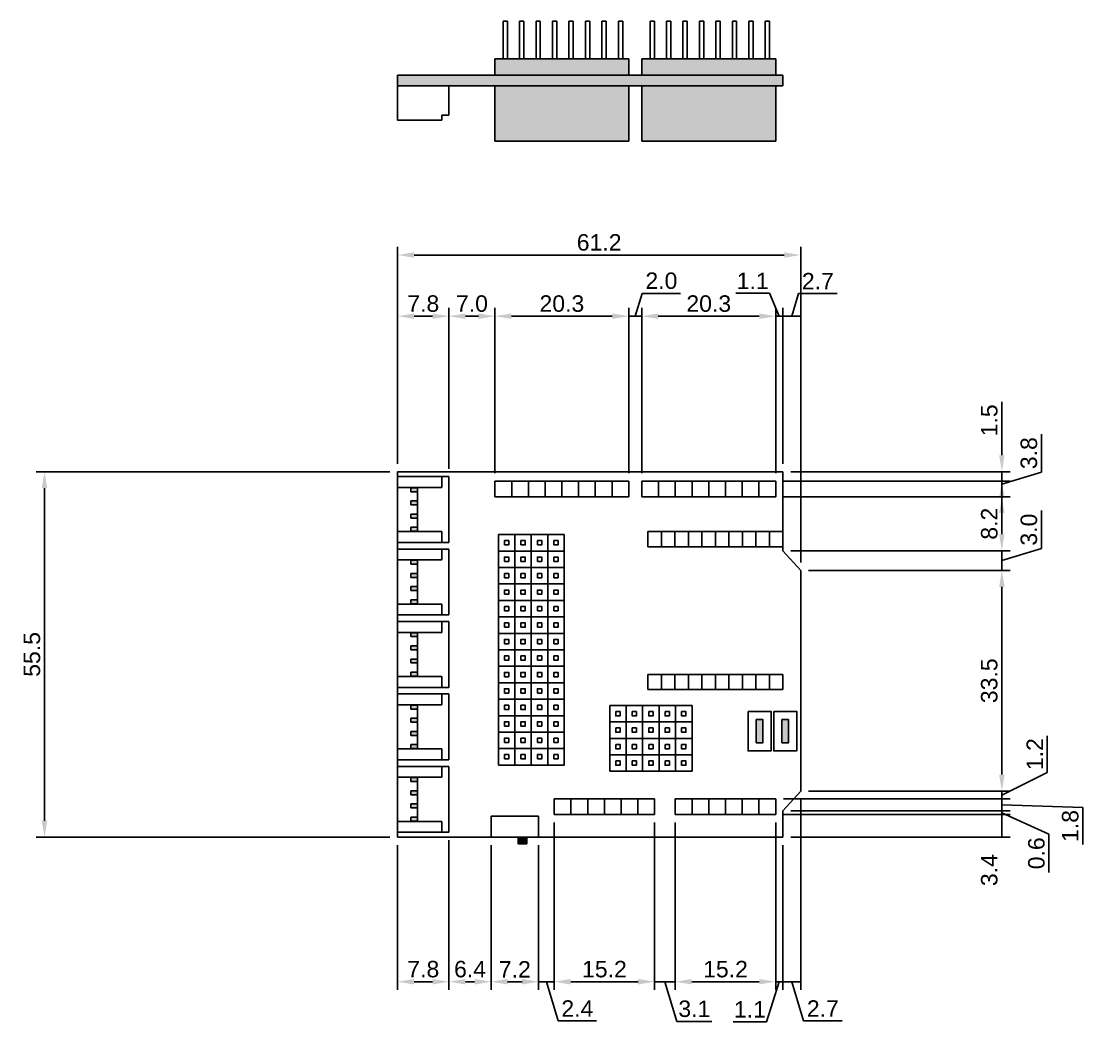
# Model space of a CAD drawing. Header units: millimetres. Extents: x 43 to 204, y -47 to 224.
# Drawn here: x 42.9 to 204, y 72 to 223.9 of the extents above; entities that cross this region are included whole.
import ezdxf

# ---------------------------------------------------------------- set-up
doc = ezdxf.new("R2010")
doc.units = ezdxf.units.MM
for name, color, linetype in [('board', 5, 'Continuous'), ('components', 3, 'Continuous'), ('connectors', 4, 'Continuous'), ('dim', 252, 'Continuous'), ('headers', 251, 'Continuous'), ('pins', 9, 'Continuous')]:
    doc.layers.add(name, color=color, linetype=linetype)
doc.styles.get("Standard").update_dxf_attribs({"font": 'arial.ttf'})
doc.dimstyles.new('ISO-25', dxfattribs={"dimtxt": 2.5, "dimasz": 2.5, "dimexe": 1.25, "dimexo": 1.2, "dimtad": 1, "dimdec": 1, "dimzin": 1, "dimdsep": 46, "dimtxsty": 'Standard', "dimcen": 2.5, "dimadec": 0, "dimazin": 0, "dimtfac": 1, "dimtdec": 1, "dimtmove": 0, "dimatfit": 3, "dimfxl": 1, "dimarcsym": 0})

# ---------------------------------------------------------------- blocks, each defined once
blk = doc.blocks.new('A$C5684610D')
at = {"layer": 'connectors'}
h = blk.add_hatch(color=256, dxfattribs=at)
h.paths.add_polyline_path([(2, 8.3), (2, 7.7), (3, 7.7), (3, 8.3)])
h.paths.add_polyline_path([(2, 6.3), (2, 5.7), (3, 5.7), (3, 6.3)])
h.paths.add_polyline_path([(3, 4.3), (2, 4.3), (2, 3.7), (3, 3.7)])
h.paths.add_polyline_path([(3, 1.7), (3, 2.3), (2, 2.3), (2, 1.7)])
for p, q in [((0, 10), (7.8, 10)), ((0, 0), (0, 10)), ((6.7, 8.35), (6.7, 10)), ((7.8, 10), (7.8, 0)), ((0, 8.35), (6.7, 8.35)), ((2, 8.3), (3, 8.3)), ((2, 8.3), (2, 7.7)), ((3, 8.35), (3, 1.65)), ((2, 7.7), (3, 7.7)), ((2, 6.3), (3, 6.3)), ((2, 6.3), (2, 5.7)), ((2, 5.7), (3, 5.7)), ((2, 4.3), (3, 4.3)), ((2, 4.3), (2, 3.7)), ((2, 3.7), (3, 3.7)), ((6.7, 1.65), (0, 1.65)), ((2, 2.3), (3, 2.3)), ((2, 2.3), (2, 1.7)), ((2, 1.7), (3, 1.7)), ((6.7, 0), (6.7, 1.65)), ((7.8, 0), (0, 0))]:
    blk.add_line(p, q, dxfattribs=at)
blk = doc.blocks.new('*D2')
at = {"layer": 'Defpoints', "color": 0}
for p in [(100, 155.5), (46.4, 100), (100, 100)]:
    blk.add_point(p, dxfattribs=at)
at = {"layer": 'dim', "color": 0, "lineweight": -2}
for p, q in [((98.8, 155.5), (45.15, 155.5)), ((46.4, 153), (46.4, 102.5)), ((98.8, 100), (45.15, 100))]:
    blk.add_line(p, q, dxfattribs=at)
at = {"layer": 'dim', "color": 0}
for points in [[(45.98, 153), (46.82, 153), (46.4, 155.5)], [(45.98, 102.5), (46.82, 102.5), (46.4, 100)]]:
    blk.add_solid(points, dxfattribs=at)
at = {"layer": 'dim', "color": 0, "insert": (44.5, 127.75), "char_height": 2.5, "attachment_point": 5, "rotation": 90}
blk.add_mtext('55.5', dxfattribs=at)
blk = doc.blocks.new('*D3')
at = {"layer": 'Defpoints', "color": 0}
for p in [(158.5, 155.5), (157.4, 154.05), (191.74, 154.05)]:
    blk.add_point(p, dxfattribs=at)
at = {"layer": 'dim', "color": 0, "lineweight": -2}
for p, q in [((191.74, 158), (191.74, 166.08)), ((159.7, 155.5), (192.99, 155.5)), ((191.74, 154.05), (191.74, 155.5)), ((158.6, 154.05), (192.99, 154.05)), ((191.74, 151.55), (191.74, 149.05))]:
    blk.add_line(p, q, dxfattribs=at)
at = {"layer": 'dim', "color": 0}
for points in [[(191.32, 158), (192.15, 158), (191.74, 155.5)], [(191.32, 151.55), (192.15, 151.55), (191.74, 154.05)]]:
    blk.add_solid(points, dxfattribs=at)
at = {"layer": 'dim', "color": 0, "insert": (189.84, 163.29), "char_height": 2.5, "attachment_point": 5, "rotation": 90}
blk.add_mtext('1.5', dxfattribs=at)
blk = doc.blocks.new('*D4')
at = {"layer": 'Defpoints', "color": 0}
for p in [(158.5, 155.5), (157.4, 151.7), (191.74, 151.7)]:
    blk.add_point(p, dxfattribs=at)
at = {"layer": 'dim', "color": 0, "lineweight": -2}
for p, q in [((197.76, 155.41), (197.76, 161.21)), ((159.7, 155.5), (192.99, 155.5)), ((191.74, 155.5), (191.74, 151.7)), ((191.74, 155.5), (191.74, 151.7)), ((191.74, 153.6), (197.76, 155.41)), ((158.6, 151.7), (192.99, 151.7))]:
    blk.add_line(p, q, dxfattribs=at)
at = {"layer": 'dim', "color": 0, "insert": (195.85, 158.31), "char_height": 2.5, "attachment_point": 5, "rotation": 90}
blk.add_mtext('3.8', dxfattribs=at)
blk = doc.blocks.new('*D5')
at = {"layer": 'Defpoints', "color": 0}
for p in [(157.4, 151.7), (158.5, 143.5), (191.74, 143.5)]:
    blk.add_point(p, dxfattribs=at)
at = {"layer": 'dim', "color": 0, "lineweight": -2}
for p, q in [((158.6, 151.7), (192.99, 151.7)), ((191.74, 149.2), (191.74, 146)), ((159.7, 143.5), (192.99, 143.5))]:
    blk.add_line(p, q, dxfattribs=at)
at = {"layer": 'dim', "color": 0}
for points in [[(191.32, 149.2), (192.15, 149.2), (191.74, 151.7)], [(191.32, 146), (192.15, 146), (191.74, 143.5)]]:
    blk.add_solid(points, dxfattribs=at)
at = {"layer": 'dim', "color": 0, "insert": (189.84, 147.6), "char_height": 2.5, "attachment_point": 5, "rotation": 90}
blk.add_mtext('8.2', dxfattribs=at)
blk = doc.blocks.new('*D6')
at = {"layer": 'Defpoints', "color": 0}
for p in [(158.5, 143.5), (161.2, 140.5), (191.74, 140.5)]:
    blk.add_point(p, dxfattribs=at)
at = {"layer": 'dim', "color": 0, "lineweight": -2}
for p, q in [((197.76, 143.81), (197.76, 149.6)), ((159.7, 143.5), (192.99, 143.5)), ((191.74, 142), (197.76, 143.81)), ((191.74, 143.5), (191.74, 140.5)), ((191.74, 143.5), (191.74, 140.5)), ((162.4, 140.5), (192.99, 140.5))]:
    blk.add_line(p, q, dxfattribs=at)
at = {"layer": 'dim', "color": 0, "insert": (195.85, 146.7), "char_height": 2.5, "attachment_point": 5, "rotation": 90}
blk.add_mtext('3.0', dxfattribs=at)
blk = doc.blocks.new('*D7')
at = {"layer": 'Defpoints', "color": 0}
for p in [(161.2, 140.5), (161.2, 107), (191.74, 107)]:
    blk.add_point(p, dxfattribs=at)
at = {"layer": 'dim', "color": 0, "lineweight": -2}
for p, q in [((162.4, 140.5), (192.99, 140.5)), ((191.74, 138), (191.74, 109.5)), ((162.4, 107), (192.99, 107))]:
    blk.add_line(p, q, dxfattribs=at)
at = {"layer": 'dim', "color": 0}
for points in [[(191.32, 138), (192.15, 138), (191.74, 140.5)], [(191.32, 109.5), (192.15, 109.5), (191.74, 107)]]:
    blk.add_solid(points, dxfattribs=at)
at = {"layer": 'dim', "color": 0, "insert": (189.83, 123.75), "char_height": 2.5, "attachment_point": 5, "rotation": 90}
blk.add_mtext('33.5', dxfattribs=at)
blk = doc.blocks.new('*D8')
at = {"layer": 'Defpoints', "color": 0}
for p in [(161.2, 107), (157.4, 105.8), (191.74, 105.8)]:
    blk.add_point(p, dxfattribs=at)
at = {"layer": 'dim', "color": 0, "lineweight": -2}
for p, q in [((198.62, 109.84), (198.62, 115.38)), ((191.74, 106.4), (198.62, 109.84)), ((162.4, 107), (192.99, 107)), ((191.74, 107), (191.74, 105.8)), ((191.74, 107), (191.74, 105.8)), ((158.6, 105.8), (192.99, 105.8))]:
    blk.add_line(p, q, dxfattribs=at)
at = {"layer": 'dim', "color": 0, "insert": (196.74, 112.61), "char_height": 2.5, "attachment_point": 5, "rotation": 90}
blk.add_mtext('1.2', dxfattribs=at)
blk = doc.blocks.new('*D9')
at = {"layer": 'Defpoints', "color": 0}
for p in [(157.4, 105.8), (158.5, 104), (191.74, 104)]:
    blk.add_point(p, dxfattribs=at)
at = {"layer": 'dim', "color": 0, "lineweight": -2}
for p, q in [((158.6, 105.8), (192.99, 105.8)), ((191.74, 105.8), (191.74, 104)), ((191.74, 105.8), (191.74, 104)), ((191.74, 104.9), (204.02, 104.49)), ((159.7, 104), (192.99, 104)), ((204.02, 104.49), (204.02, 98.91))]:
    blk.add_line(p, q, dxfattribs=at)
at = {"layer": 'dim', "color": 0, "insert": (202.12, 101.7), "char_height": 2.5, "attachment_point": 5, "rotation": 90}
blk.add_mtext('1.8', dxfattribs=at)
blk = doc.blocks.new('*D10')
at = {"layer": 'Defpoints', "color": 0}
for p in [(157.4, 103.45), (158.5, 104), (191.74, 103.45)]:
    blk.add_point(p, dxfattribs=at)
at = {"layer": 'dim', "color": 0, "lineweight": -2}
for p, q in [((158.6, 103.45), (192.99, 103.45)), ((159.7, 104), (192.99, 104)), ((191.74, 104), (191.74, 103.45)), ((191.74, 104), (191.74, 103.45)), ((191.74, 103.72), (198.89, 100.45)), ((198.89, 100.45), (198.89, 94.65))]:
    blk.add_line(p, q, dxfattribs=at)
at = {"layer": 'dim', "color": 0, "insert": (196.99, 97.55), "char_height": 2.5, "attachment_point": 5, "rotation": 90}
blk.add_mtext('0.6', dxfattribs=at)
blk = doc.blocks.new('*D11')
at = {"layer": 'Defpoints', "color": 0}
for p in [(157.4, 103.45), (158.5, 100), (191.74, 100)]:
    blk.add_point(p, dxfattribs=at)
at = {"layer": 'dim', "color": 0, "lineweight": -2}
for p, q in [((158.6, 103.45), (192.99, 103.45)), ((191.74, 103.45), (191.74, 100)), ((159.7, 100), (192.99, 100))]:
    blk.add_line(p, q, dxfattribs=at)
at = {"layer": 'dim', "color": 0, "insert": (189.83, 95), "char_height": 2.5, "attachment_point": 5, "rotation": 90}
blk.add_mtext('3.4', dxfattribs=at)
blk = doc.blocks.new('*D12')
at = {"layer": 'Defpoints', "color": 0}
for p in [(161.2, 188.4), (100, 155.5), (161.2, 140.5)]:
    blk.add_point(p, dxfattribs=at)
at = {"layer": 'dim', "color": 0, "lineweight": -2}
for p, q in [((100, 156.7), (100, 189.65)), ((161.2, 141.7), (161.2, 189.65)), ((102.5, 188.4), (158.7, 188.4))]:
    blk.add_line(p, q, dxfattribs=at)
at = {"layer": 'dim', "color": 0}
for points in [[(102.5, 188.81), (102.5, 187.98), (100, 188.4)], [(158.7, 188.81), (158.7, 187.98), (161.2, 188.4)]]:
    blk.add_solid(points, dxfattribs=at)
at = {"layer": 'dim', "color": 0, "insert": (130.6, 190.3), "char_height": 2.5, "attachment_point": 5}
blk.add_mtext('61.2', dxfattribs=at)
blk = doc.blocks.new('*D13')
at = {"layer": 'Defpoints', "color": 0}
for p in [(107.8, 179.11), (100, 155.5), (107.8, 154.75)]:
    blk.add_point(p, dxfattribs=at)
at = {"layer": 'dim', "color": 0, "lineweight": -2}
for p, q in [((100, 156.7), (100, 180.36)), ((102.5, 179.11), (105.3, 179.11)), ((107.8, 155.95), (107.8, 180.36))]:
    blk.add_line(p, q, dxfattribs=at)
at = {"layer": 'dim', "color": 0}
for points in [[(102.5, 179.53), (102.5, 178.69), (100, 179.11)], [(105.3, 179.53), (105.3, 178.69), (107.8, 179.11)]]:
    blk.add_solid(points, dxfattribs=at)
at = {"layer": 'dim', "color": 0, "insert": (103.9, 181.01), "char_height": 2.5, "attachment_point": 5}
blk.add_mtext('7.8', dxfattribs=at)
blk = doc.blocks.new('*D14')
at = {"layer": 'Defpoints', "color": 0}
for p in [(114.78, 179.11), (107.8, 154.75), (114.78, 154.05)]:
    blk.add_point(p, dxfattribs=at)
at = {"layer": 'dim', "color": 0, "lineweight": -2}
for p, q in [((107.8, 155.95), (107.8, 180.36)), ((110.3, 179.11), (112.28, 179.11)), ((114.78, 155.25), (114.78, 180.36))]:
    blk.add_line(p, q, dxfattribs=at)
at = {"layer": 'dim', "color": 0}
for points in [[(110.3, 179.53), (110.3, 178.69), (107.8, 179.11)], [(112.28, 179.53), (112.28, 178.69), (114.78, 179.11)]]:
    blk.add_solid(points, dxfattribs=at)
at = {"layer": 'dim', "color": 0, "insert": (111.29, 181.01), "char_height": 2.5, "attachment_point": 5}
blk.add_mtext('7.0', dxfattribs=at)
blk = doc.blocks.new('*D15')
at = {"layer": 'Defpoints', "color": 0}
for p in [(135.1, 179.11), (114.78, 154.05), (135.1, 154.05)]:
    blk.add_point(p, dxfattribs=at)
at = {"layer": 'dim', "color": 0, "lineweight": -2}
for p, q in [((114.78, 155.25), (114.78, 180.36)), ((117.28, 179.11), (132.6, 179.11)), ((135.1, 155.25), (135.1, 180.36))]:
    blk.add_line(p, q, dxfattribs=at)
at = {"layer": 'dim', "color": 0}
for points in [[(117.28, 179.53), (117.28, 178.69), (114.78, 179.11)], [(132.6, 179.53), (132.6, 178.69), (135.1, 179.11)]]:
    blk.add_solid(points, dxfattribs=at)
at = {"layer": 'dim', "color": 0, "insert": (124.94, 181.01), "char_height": 2.5, "attachment_point": 5}
blk.add_mtext('20.3', dxfattribs=at)
blk = doc.blocks.new('*D16')
at = {"layer": 'Defpoints', "color": 0}
for p in [(137.08, 179.11), (135.1, 154.05), (137.08, 154.05)]:
    blk.add_point(p, dxfattribs=at)
at = {"layer": 'dim', "color": 0, "lineweight": -2}
for p, q in [((136.09, 179.11), (137.13, 182.57)), ((137.13, 182.57), (142.96, 182.57)), ((135.1, 155.25), (135.1, 180.36)), ((135.1, 179.11), (137.08, 179.11)), ((135.1, 179.11), (137.08, 179.11)), ((137.08, 155.25), (137.08, 180.36))]:
    blk.add_line(p, q, dxfattribs=at)
at = {"layer": 'dim', "color": 0, "insert": (140.05, 184.48), "char_height": 2.5, "attachment_point": 5}
blk.add_mtext('2.0', dxfattribs=at)
blk = doc.blocks.new('*D17')
at = {"layer": 'Defpoints', "color": 0}
for p in [(157.4, 179.11), (137.08, 154.05), (157.4, 154.05)]:
    blk.add_point(p, dxfattribs=at)
at = {"layer": 'dim', "color": 0, "lineweight": -2}
for p, q in [((137.08, 155.25), (137.08, 180.36)), ((139.58, 179.11), (154.9, 179.11)), ((157.4, 155.25), (157.4, 180.36))]:
    blk.add_line(p, q, dxfattribs=at)
at = {"layer": 'dim', "color": 0}
for points in [[(139.58, 179.53), (139.58, 178.69), (137.08, 179.11)], [(154.9, 179.53), (154.9, 178.69), (157.4, 179.11)]]:
    blk.add_solid(points, dxfattribs=at)
at = {"layer": 'dim', "color": 0, "insert": (147.24, 181.01), "char_height": 2.5, "attachment_point": 5}
blk.add_mtext('20.3', dxfattribs=at)
blk = doc.blocks.new('*D18')
at = {"layer": 'Defpoints', "color": 0}
for p in [(158.5, 179.11), (158.5, 155.5), (157.4, 154.05)]:
    blk.add_point(p, dxfattribs=at)
at = {"layer": 'dim', "color": 0, "lineweight": -2}
for p, q in [((156.45, 182.59), (151.37, 182.59)), ((157.95, 179.11), (156.45, 182.59)), ((157.4, 155.25), (157.4, 180.36)), ((157.4, 179.11), (158.5, 179.11)), ((157.4, 179.11), (158.5, 179.11)), ((158.5, 156.7), (158.5, 180.36))]:
    blk.add_line(p, q, dxfattribs=at)
at = {"layer": 'dim', "color": 0, "insert": (153.91, 184.47), "char_height": 2.5, "attachment_point": 5}
blk.add_mtext('1.1', dxfattribs=at)
blk = doc.blocks.new('*D19')
at = {"layer": 'Defpoints', "color": 0}
for p in [(161.2, 179.11), (158.5, 155.5), (161.2, 140.5)]:
    blk.add_point(p, dxfattribs=at)
at = {"layer": 'dim', "color": 0, "lineweight": -2}
for p, q in [((159.85, 179.11), (160.88, 182.55)), ((160.88, 182.55), (166.73, 182.55)), ((158.5, 156.7), (158.5, 180.36)), ((158.5, 179.11), (161.2, 179.11)), ((158.5, 179.11), (161.2, 179.11)), ((161.2, 141.7), (161.2, 180.36))]:
    blk.add_line(p, q, dxfattribs=at)
at = {"layer": 'dim', "color": 0, "insert": (163.8, 184.43), "char_height": 2.5, "attachment_point": 5}
blk.add_mtext('2.7', dxfattribs=at)
blk = doc.blocks.new('*D20')
at = {"layer": 'Defpoints', "color": 0}
for p in [(100, 100), (107.8, 100.75), (107.8, 78.05)]:
    blk.add_point(p, dxfattribs=at)
at = {"layer": 'dim', "color": 0, "lineweight": -2}
for p, q in [((100, 98.8), (100, 76.8)), ((107.8, 99.55), (107.8, 76.8)), ((102.5, 78.05), (105.3, 78.05))]:
    blk.add_line(p, q, dxfattribs=at)
at = {"layer": 'dim', "color": 0}
for points in [[(102.5, 78.47), (102.5, 77.63), (100, 78.05)], [(105.3, 78.47), (105.3, 77.63), (107.8, 78.05)]]:
    blk.add_solid(points, dxfattribs=at)
at = {"layer": 'dim', "color": 0, "insert": (103.9, 79.95), "char_height": 2.5, "attachment_point": 5}
blk.add_mtext('7.8', dxfattribs=at)
blk = doc.blocks.new('*D21')
at = {"layer": 'Defpoints', "color": 0}
for p in [(107.8, 100.75), (114.2, 100), (114.2, 78.05)]:
    blk.add_point(p, dxfattribs=at)
at = {"layer": 'dim', "color": 0, "lineweight": -2}
for p, q in [((107.8, 99.55), (107.8, 76.8)), ((114.2, 98.8), (114.2, 76.8)), ((110.3, 78.05), (111.7, 78.05))]:
    blk.add_line(p, q, dxfattribs=at)
at = {"layer": 'dim', "color": 0}
for points in [[(110.3, 78.47), (110.3, 77.63), (107.8, 78.05)], [(111.7, 78.47), (111.7, 77.63), (114.2, 78.05)]]:
    blk.add_solid(points, dxfattribs=at)
at = {"layer": 'dim', "color": 0, "insert": (111, 79.95), "char_height": 2.5, "attachment_point": 5}
blk.add_mtext('6.4', dxfattribs=at)
blk = doc.blocks.new('*D22')
at = {"layer": 'Defpoints', "color": 0}
for p in [(114.2, 100), (121.4, 100), (121.4, 78.05)]:
    blk.add_point(p, dxfattribs=at)
at = {"layer": 'dim', "color": 0, "lineweight": -2}
for p, q in [((114.2, 98.8), (114.2, 76.8)), ((121.4, 98.8), (121.4, 76.8)), ((116.7, 78.05), (118.9, 78.05))]:
    blk.add_line(p, q, dxfattribs=at)
at = {"layer": 'dim', "color": 0}
for points in [[(116.7, 78.47), (116.7, 77.63), (114.2, 78.05)], [(118.9, 78.47), (118.9, 77.63), (121.4, 78.05)]]:
    blk.add_solid(points, dxfattribs=at)
at = {"layer": 'dim', "color": 0, "insert": (117.8, 79.93), "char_height": 2.5, "attachment_point": 5}
blk.add_mtext('7.2', dxfattribs=at)
blk = doc.blocks.new('*D23')
at = {"layer": 'Defpoints', "color": 0}
for p in [(123.78, 103.45), (121.4, 100), (123.78, 78.05)]:
    blk.add_point(p, dxfattribs=at)
at = {"layer": 'dim', "color": 0, "lineweight": -2}
for p, q in [((123.78, 102.25), (123.78, 76.8)), ((121.4, 98.8), (121.4, 76.8)), ((121.4, 78.05), (123.78, 78.05)), ((121.4, 78.05), (123.78, 78.05)), ((122.59, 78.05), (124.38, 72.1)), ((124.38, 72.1), (130.21, 72.1))]:
    blk.add_line(p, q, dxfattribs=at)
at = {"layer": 'dim', "color": 0, "insert": (127.29, 73.98), "char_height": 2.5, "attachment_point": 5}
blk.add_mtext('2.4', dxfattribs=at)
blk = doc.blocks.new('*D24')
at = {"layer": 'Defpoints', "color": 0}
for p in [(123.78, 103.45), (139.02, 103.45), (139.02, 78.05)]:
    blk.add_point(p, dxfattribs=at)
at = {"layer": 'dim', "color": 0, "lineweight": -2}
for p, q in [((123.78, 102.25), (123.78, 76.8)), ((139.02, 102.25), (139.02, 76.8)), ((126.28, 78.05), (136.52, 78.05))]:
    blk.add_line(p, q, dxfattribs=at)
at = {"layer": 'dim', "color": 0}
for points in [[(126.28, 78.47), (126.28, 77.63), (123.78, 78.05)], [(136.52, 78.47), (136.52, 77.63), (139.02, 78.05)]]:
    blk.add_solid(points, dxfattribs=at)
at = {"layer": 'dim', "color": 0, "insert": (131.4, 79.95), "char_height": 2.5, "attachment_point": 5}
blk.add_mtext('15.2', dxfattribs=at)
blk = doc.blocks.new('*D25')
at = {"layer": 'Defpoints', "color": 0}
for p in [(139.02, 103.45), (142.16, 103.45), (142.16, 78.05)]:
    blk.add_point(p, dxfattribs=at)
at = {"layer": 'dim', "color": 0, "lineweight": -2}
for p, q in [((139.02, 102.25), (139.02, 76.8)), ((142.16, 102.25), (142.16, 76.8)), ((139.02, 78.05), (142.16, 78.05)), ((139.02, 78.05), (142.16, 78.05)), ((140.59, 78.05), (142.4, 72.03)), ((142.4, 72.03), (147.71, 72.03))]:
    blk.add_line(p, q, dxfattribs=at)
at = {"layer": 'dim', "color": 0, "insert": (145.05, 73.93), "char_height": 2.5, "attachment_point": 5}
blk.add_mtext('3.1', dxfattribs=at)
blk = doc.blocks.new('*D26')
at = {"layer": 'Defpoints', "color": 0}
for p in [(142.16, 103.45), (157.4, 103.45), (157.4, 78.05)]:
    blk.add_point(p, dxfattribs=at)
at = {"layer": 'dim', "color": 0, "lineweight": -2}
for p, q in [((142.16, 102.25), (142.16, 76.8)), ((157.4, 102.25), (157.4, 76.8)), ((144.66, 78.05), (154.9, 78.05))]:
    blk.add_line(p, q, dxfattribs=at)
at = {"layer": 'dim', "color": 0}
for points in [[(144.66, 78.47), (144.66, 77.63), (142.16, 78.05)], [(154.9, 78.47), (154.9, 77.63), (157.4, 78.05)]]:
    blk.add_solid(points, dxfattribs=at)
at = {"layer": 'dim', "color": 0, "insert": (149.78, 79.95), "char_height": 2.5, "attachment_point": 5}
blk.add_mtext('15.2', dxfattribs=at)
blk = doc.blocks.new('*D27')
at = {"layer": 'Defpoints', "color": 0}
for p in [(157.4, 103.45), (158.5, 100), (158.5, 78.05)]:
    blk.add_point(p, dxfattribs=at)
at = {"layer": 'dim', "color": 0, "lineweight": -2}
for p, q in [((157.4, 102.25), (157.4, 76.8)), ((158.5, 98.8), (158.5, 76.8)), ((157.95, 78.05), (156.03, 71.97)), ((157.4, 78.05), (158.5, 78.05)), ((157.4, 78.05), (158.5, 78.05)), ((156.03, 71.97), (150.95, 71.97))]:
    blk.add_line(p, q, dxfattribs=at)
at = {"layer": 'dim', "color": 0, "insert": (153.49, 73.85), "char_height": 2.5, "attachment_point": 5}
blk.add_mtext('1.1', dxfattribs=at)
blk = doc.blocks.new('*D28')
at = {"layer": 'Defpoints', "color": 0}
for p in [(161.2, 107), (158.5, 100), (161.2, 78.05)]:
    blk.add_point(p, dxfattribs=at)
at = {"layer": 'dim', "color": 0, "lineweight": -2}
for p, q in [((161.2, 105.8), (161.2, 76.8)), ((158.5, 98.8), (158.5, 76.8)), ((158.5, 78.05), (161.2, 78.05)), ((158.5, 78.05), (161.2, 78.05)), ((159.85, 78.05), (161.64, 72.1)), ((161.64, 72.1), (167.48, 72.1))]:
    blk.add_line(p, q, dxfattribs=at)
at = {"layer": 'dim', "color": 0, "insert": (164.56, 73.98), "char_height": 2.5, "attachment_point": 5}
blk.add_mtext('2.7', dxfattribs=at)

msp = doc.modelspace()

# ---------------------------------------------------------------- hatches: boundary and pattern name
at = {"layer": 'board'}
msp.add_hatch(color=256, dxfattribs=at).paths.add_polyline_path([(100, 215.7), (100, 214.1), (158.5, 214.1), (158.5, 215.7)])
at = {"layer": 'components'}
h = msp.add_hatch(color=256, dxfattribs=at)
h.paths.add_polyline_path([(155.45, 117.85), (154.45, 117.85), (154.45, 114.35), (155.45, 114.35)])
h.paths.add_polyline_path([(159.35, 117.85), (158.35, 117.85), (158.35, 114.35), (159.35, 114.35)])
msp.add_hatch(color=256, dxfattribs=at).paths.add_polyline_path([(118.3, 99), (119.6, 99), (119.6, 100), (118.3, 100)])
at = {"layer": 'headers'}
h = msp.add_hatch(color=256, dxfattribs=at)
h.paths.add_polyline_path([(135.1, 205.7), (135.1, 214.1), (114.78, 214.1), (114.78, 205.7)])
h.paths.add_polyline_path([(157.4, 205.7), (157.4, 214.1), (137.08, 214.1), (137.08, 205.7)])
at = {"layer": 'pins'}
h = msp.add_hatch(color=256, dxfattribs=at)
h.paths.add_polyline_path([(114.78, 218.2), (114.78, 215.7), (135.1, 215.7), (135.1, 218.2)])
h.paths.add_polyline_path([(157.4, 215.7), (157.4, 218.2), (137.08, 218.2), (137.08, 215.7)])

# ---------------------------------------------------------------- linework, layer by layer
at = {"layer": 'board'}
for p, q in [((158.5, 215.7), (100, 215.7)), ((100, 215.7), (100, 214.1)), ((158.5, 215.7), (158.5, 214.1)), ((158.5, 214.1), (100, 214.1)), ((158.5, 155.5), (100, 155.5)), ((100, 155.5), (100, 100)), ((158.5, 155.5), (158.5, 143.5)), ((158.5, 143.5), (161.2, 140.5)), ((161.2, 107), (161.2, 140.5)), ((158.5, 104), (161.2, 107)), ((158.5, 104), (158.5, 100)), ((100, 100), (158.5, 100))]:
    msp.add_line(p, q, dxfattribs=at)
at = {"layer": 'components'}
for p, q in [((114.2, 103.2), (121.4, 103.2)), ((114.2, 100), (114.2, 103.2)), ((121.4, 103.2), (121.4, 100)), ((121.4, 100), (114.2, 100)), ((118.3, 100), (118.3, 99)), ((119.6, 100), (119.6, 99)), ((118.3, 99), (119.6, 99))]:
    msp.add_line(p, q, dxfattribs=at)
for points in [[(153.2, 119.1), (156.7, 119.1), (156.7, 113.1), (153.2, 113.1)], [(154.45, 117.85), (155.45, 117.85), (155.45, 114.35), (154.45, 114.35)], [(157.1, 119.1), (160.6, 119.1), (160.6, 113.1), (157.1, 113.1)], [(158.35, 117.85), (159.35, 117.85), (159.35, 114.35), (158.35, 114.35)]]:
    msp.add_lwpolyline(points, close=True, dxfattribs=at)
at = {"layer": 'connectors'}
for p, q in [((100, 208.9), (100, 214.1)), ((107.8, 209.65), (107.8, 214.1)), ((106.7, 209.65), (107.8, 209.65)), ((106.7, 208.9), (106.7, 209.65)), ((100, 208.9), (106.7, 208.9))]:
    msp.add_line(p, q, dxfattribs=at)
at = {"layer": 'headers'}
for p, q in [((114.78, 205.7), (114.78, 214.1)), ((135.1, 205.7), (135.1, 214.1)), ((137.08, 205.7), (137.08, 214.1)), ((157.4, 205.7), (157.4, 214.1)), ((114.78, 205.7), (135.1, 205.7)), ((137.08, 205.7), (157.4, 205.7)), ((114.78, 154.05), (135.1, 154.05)), ((114.78, 154.05), (114.78, 151.7)), ((117.32, 154.05), (117.32, 151.7)), ((119.86, 154.05), (119.86, 151.7)), ((122.4, 154.05), (122.4, 151.7)), ((124.94, 154.05), (124.94, 151.7)), ((127.48, 154.05), (127.48, 151.7)), ((130.02, 154.05), (130.02, 151.7)), ((132.56, 154.05), (132.56, 151.7)), ((135.1, 154.05), (135.1, 151.7)), ((137.08, 154.05), (157.4, 154.05)), ((137.08, 154.05), (137.08, 151.7)), ((139.62, 154.05), (139.62, 151.7)), ((142.16, 154.05), (142.16, 151.7)), ((144.7, 154.05), (144.7, 151.7)), ((147.24, 154.05), (147.24, 151.7)), ((149.78, 154.05), (149.78, 151.7)), ((152.32, 154.05), (152.32, 151.7)), ((154.86, 154.05), (154.86, 151.7)), ((154.86, 154.05), (154.86, 151.7)), ((157.4, 154.05), (157.4, 151.7)), ((114.78, 151.7), (135.1, 151.7)), ((137.08, 151.7), (157.4, 151.7)), ((158.5, 146.4), (138, 146.4)), ((138, 146.4), (138, 144.1)), ((140.05, 146.4), (140.05, 144.1)), ((142.1, 146.4), (142.1, 144.1)), ((144.15, 146.4), (144.15, 144.1)), ((146.2, 146.4), (146.2, 144.1)), ((148.25, 146.4), (148.25, 144.1)), ((150.3, 146.4), (150.3, 144.1)), ((152.35, 146.4), (152.35, 144.1)), ((154.4, 146.4), (154.4, 144.1)), ((156.45, 146.4), (156.45, 144.1)), ((158.5, 146.4), (158.5, 144.1)), ((158.5, 144.1), (138, 144.1)), ((158.5, 124.7), (138, 124.7)), ((138, 124.7), (138, 122.4)), ((140.05, 124.7), (140.05, 122.4)), ((142.1, 124.7), (142.1, 122.4)), ((144.15, 124.7), (144.15, 122.4)), ((146.2, 124.7), (146.2, 122.4)), ((148.25, 124.7), (148.25, 122.4)), ((150.3, 124.7), (150.3, 122.4)), ((152.35, 124.7), (152.35, 122.4)), ((154.4, 124.7), (154.4, 122.4)), ((156.45, 124.7), (156.45, 122.4)), ((158.5, 124.7), (158.5, 122.4)), ((158.5, 122.4), (138, 122.4)), ((123.78, 105.8), (139.02, 105.8)), ((123.78, 105.8), (123.78, 103.45)), ((126.32, 105.8), (126.32, 103.45)), ((128.86, 105.8), (128.86, 103.45)), ((131.4, 105.8), (131.4, 103.45)), ((133.94, 105.8), (133.94, 103.45)), ((136.48, 105.8), (136.48, 103.45)), ((139.02, 105.8), (139.02, 103.45)), ((142.16, 105.8), (142.16, 103.45)), ((142.16, 105.8), (157.4, 105.8)), ((144.7, 105.8), (144.7, 103.45)), ((147.24, 105.8), (147.24, 103.45)), ((149.78, 105.8), (149.78, 103.45)), ((152.32, 105.8), (152.32, 103.45)), ((154.86, 105.8), (154.86, 103.45)), ((157.4, 105.8), (157.4, 103.45)), ((123.78, 103.45), (139.02, 103.45)), ((142.16, 103.45), (157.4, 103.45))]:
    msp.add_line(p, q, dxfattribs=at)
at = {"layer": 'pins'}
for p, q in [((116.03, 218.2), (116.03, 223.9)), ((116.68, 223.9), (116.03, 223.9)), ((116.68, 218.2), (116.68, 223.9)), ((119.17, 223.9), (118.52, 223.9)), ((118.52, 218.2), (118.52, 223.9)), ((119.17, 218.2), (119.17, 223.9)), ((121.67, 223.9), (121.02, 223.9)), ((121.02, 218.2), (121.02, 223.9)), ((121.67, 218.2), (121.67, 223.9)), ((124.17, 223.9), (123.52, 223.9)), ((123.52, 218.2), (123.52, 223.9)), ((124.17, 218.2), (124.17, 223.9)), ((126.67, 223.9), (126.02, 223.9)), ((126.02, 218.2), (126.02, 223.9)), ((126.67, 218.2), (126.67, 223.9)), ((129.17, 223.9), (128.52, 223.9)), ((128.52, 218.2), (128.52, 223.9)), ((129.17, 218.2), (129.17, 223.9)), ((131.67, 223.9), (131.02, 223.9)), ((131.02, 218.2), (131.02, 223.9)), ((131.67, 218.2), (131.67, 223.9)), ((134.17, 223.9), (133.52, 223.9)), ((133.52, 218.2), (133.52, 223.9)), ((134.17, 218.2), (134.17, 223.9)), ((138.33, 218.2), (138.33, 223.9)), ((138.98, 223.9), (138.33, 223.9)), ((138.98, 218.2), (138.98, 223.9)), ((141.47, 223.9), (140.82, 223.9)), ((140.82, 218.2), (140.82, 223.9)), ((141.47, 218.2), (141.47, 223.9)), ((143.32, 218.2), (143.32, 223.9)), ((143.97, 223.9), (143.32, 223.9)), ((143.97, 218.2), (143.97, 223.9)), ((145.82, 218.2), (145.82, 223.9)), ((146.47, 223.9), (145.82, 223.9)), ((146.47, 218.2), (146.47, 223.9)), ((148.32, 218.2), (148.32, 223.9)), ((148.97, 223.9), (148.32, 223.9)), ((148.97, 218.2), (148.97, 223.9)), ((150.82, 218.2), (150.82, 223.9)), ((151.47, 223.9), (150.82, 223.9)), ((151.47, 218.2), (151.47, 223.9)), ((153.32, 218.2), (153.32, 223.9)), ((153.97, 223.9), (153.32, 223.9)), ((153.97, 218.2), (153.97, 223.9)), ((155.82, 218.2), (155.82, 223.9)), ((156.47, 223.9), (155.82, 223.9)), ((156.47, 218.2), (156.47, 223.9)), ((114.78, 215.7), (114.78, 218.2)), ((135.1, 218.2), (114.78, 218.2)), ((135.1, 215.7), (135.1, 218.2)), ((137.08, 215.7), (137.08, 218.2)), ((157.4, 218.2), (137.08, 218.2)), ((157.4, 215.7), (157.4, 218.2)), ((115.3, 145.95), (125.3, 145.95)), ((115.3, 145.95), (115.3, 140.95)), ((117.8, 145.95), (117.8, 140.95)), ((120.3, 145.95), (120.3, 140.95)), ((122.8, 145.95), (122.8, 140.95)), ((125.3, 145.95), (125.3, 140.95)), ((115.3, 143.45), (125.3, 143.45)), ((115.3, 140.95), (125.3, 140.95)), ((115.3, 140.95), (125.3, 140.95)), ((115.3, 140.95), (115.3, 135.95)), ((117.8, 140.95), (117.8, 135.95)), ((120.3, 140.95), (120.3, 135.95)), ((122.8, 140.95), (122.8, 135.95)), ((125.3, 140.95), (125.3, 135.95)), ((115.3, 138.45), (125.3, 138.45)), ((115.3, 135.95), (125.3, 135.95)), ((115.3, 135.95), (125.3, 135.95)), ((115.3, 135.95), (115.3, 130.95)), ((117.8, 135.95), (117.8, 130.95)), ((120.3, 135.95), (120.3, 130.95)), ((122.8, 135.95), (122.8, 130.95)), ((125.3, 135.95), (125.3, 130.95)), ((115.3, 133.45), (125.3, 133.45)), ((115.3, 130.95), (125.3, 130.95)), ((115.3, 130.95), (125.3, 130.95)), ((115.3, 130.95), (115.3, 125.95)), ((117.8, 130.95), (117.8, 125.95)), ((120.3, 130.95), (120.3, 125.95)), ((122.8, 130.95), (122.8, 125.95)), ((125.3, 130.95), (125.3, 125.95)), ((115.3, 128.45), (125.3, 128.45)), ((115.3, 125.95), (125.3, 125.95)), ((115.3, 125.95), (125.3, 125.95)), ((115.3, 125.95), (115.3, 120.95)), ((117.8, 125.95), (117.8, 120.95)), ((120.3, 125.95), (120.3, 120.95)), ((122.8, 125.95), (122.8, 120.95)), ((125.3, 125.95), (125.3, 120.95)), ((115.3, 123.45), (125.3, 123.45)), ((115.3, 120.95), (125.3, 120.95)), ((115.3, 120.95), (125.3, 120.95)), ((115.3, 120.95), (115.3, 115.95)), ((117.8, 120.95), (117.8, 115.95)), ((120.3, 120.95), (120.3, 115.95)), ((122.8, 120.95), (122.8, 115.95)), ((125.3, 120.95), (125.3, 115.95)), ((132.2, 120), (132.2, 110)), ((137.2, 120), (132.2, 120)), ((134.7, 120), (134.7, 110)), ((137.2, 120), (137.2, 110)), ((137.2, 120), (137.2, 110)), ((142.2, 120), (137.2, 120)), ((139.7, 120), (139.7, 110)), ((142.2, 120), (142.2, 110)), ((142.2, 120), (142.2, 110)), ((144.7, 120), (142.2, 120)), ((144.7, 120), (144.7, 110)), ((115.3, 118.45), (125.3, 118.45)), ((137.2, 117.5), (132.2, 117.5)), ((142.2, 117.5), (137.2, 117.5)), ((144.7, 117.5), (142.2, 117.5)), ((115.3, 115.95), (125.3, 115.95)), ((115.3, 115.95), (125.3, 115.95)), ((115.3, 115.95), (115.3, 110.95)), ((117.8, 115.95), (117.8, 110.95)), ((120.3, 115.95), (120.3, 110.95)), ((122.8, 115.95), (122.8, 110.95)), ((125.3, 115.95), (125.3, 110.95)), ((137.2, 115), (132.2, 115)), ((142.2, 115), (137.2, 115)), ((144.7, 115), (142.2, 115)), ((115.3, 113.45), (125.3, 113.45)), ((137.2, 112.5), (132.2, 112.5)), ((142.2, 112.5), (137.2, 112.5)), ((144.7, 112.5), (142.2, 112.5)), ((115.3, 110.95), (125.3, 110.95)), ((137.2, 110), (132.2, 110)), ((142.2, 110), (137.2, 110)), ((144.7, 110), (142.2, 110))]:
    msp.add_line(p, q, dxfattribs=at)
for points in [[(116.22, 144.37), (116.88, 144.37), (116.88, 145.03), (116.22, 145.03)], [(118.72, 144.37), (119.37, 144.37), (119.37, 145.03), (118.72, 145.03)], [(121.22, 144.37), (121.88, 144.37), (121.88, 145.03), (121.22, 145.03)], [(123.72, 144.37), (124.37, 144.37), (124.37, 145.03), (123.72, 145.03)], [(116.22, 141.88), (116.88, 141.88), (116.88, 142.53), (116.22, 142.53)], [(118.72, 141.88), (119.37, 141.88), (119.37, 142.53), (118.72, 142.53)], [(121.22, 141.88), (121.88, 141.88), (121.88, 142.53), (121.22, 142.53)], [(123.72, 141.88), (124.37, 141.88), (124.37, 142.53), (123.72, 142.53)], [(116.22, 139.38), (116.88, 139.38), (116.88, 140.02), (116.22, 140.02)], [(118.72, 139.38), (119.37, 139.38), (119.37, 140.02), (118.72, 140.02)], [(121.22, 139.38), (121.88, 139.38), (121.88, 140.02), (121.22, 140.02)], [(123.72, 139.38), (124.37, 139.38), (124.37, 140.02), (123.72, 140.02)], [(116.22, 136.88), (116.88, 136.88), (116.88, 137.53), (116.22, 137.53)], [(118.72, 136.88), (119.37, 136.88), (119.37, 137.53), (118.72, 137.53)], [(121.22, 136.88), (121.88, 136.88), (121.88, 137.53), (121.22, 137.53)], [(123.72, 136.88), (124.37, 136.88), (124.37, 137.53), (123.72, 137.53)], [(116.22, 134.38), (116.88, 134.38), (116.88, 135.02), (116.22, 135.02)], [(118.72, 134.38), (119.37, 134.38), (119.37, 135.02), (118.72, 135.02)], [(121.22, 134.38), (121.88, 134.38), (121.88, 135.02), (121.22, 135.02)], [(123.72, 134.38), (124.37, 134.38), (124.37, 135.02), (123.72, 135.02)], [(116.22, 131.88), (116.88, 131.88), (116.88, 132.53), (116.22, 132.53)], [(118.72, 131.88), (119.37, 131.88), (119.37, 132.53), (118.72, 132.53)], [(121.22, 131.88), (121.88, 131.88), (121.88, 132.53), (121.22, 132.53)], [(123.72, 131.88), (124.37, 131.88), (124.37, 132.53), (123.72, 132.53)], [(116.22, 129.37), (116.88, 129.37), (116.88, 130.03), (116.22, 130.03)], [(118.72, 129.37), (119.37, 129.37), (119.37, 130.03), (118.72, 130.03)], [(121.22, 129.37), (121.88, 129.37), (121.88, 130.03), (121.22, 130.03)], [(123.72, 129.37), (124.37, 129.37), (124.37, 130.03), (123.72, 130.03)], [(116.22, 126.88), (116.88, 126.88), (116.88, 127.53), (116.22, 127.53)], [(118.72, 126.88), (119.37, 126.88), (119.37, 127.53), (118.72, 127.53)], [(121.22, 126.88), (121.88, 126.88), (121.88, 127.53), (121.22, 127.53)], [(123.72, 126.88), (124.37, 126.88), (124.37, 127.53), (123.72, 127.53)], [(116.22, 124.37), (116.88, 124.37), (116.88, 125.03), (116.22, 125.03)], [(118.72, 124.37), (119.37, 124.37), (119.37, 125.03), (118.72, 125.03)], [(121.22, 124.37), (121.88, 124.37), (121.88, 125.03), (121.22, 125.03)], [(123.72, 124.37), (124.37, 124.37), (124.37, 125.03), (123.72, 125.03)], [(116.22, 121.88), (116.88, 121.88), (116.88, 122.53), (116.22, 122.53)], [(118.72, 121.88), (119.37, 121.88), (119.37, 122.53), (118.72, 122.53)], [(121.22, 121.88), (121.88, 121.88), (121.88, 122.53), (121.22, 122.53)], [(123.72, 121.88), (124.37, 121.88), (124.37, 122.53), (123.72, 122.53)], [(116.22, 119.37), (116.88, 119.37), (116.88, 120.03), (116.22, 120.03)], [(118.72, 119.37), (119.37, 119.37), (119.37, 120.03), (118.72, 120.03)], [(121.22, 119.37), (121.88, 119.37), (121.88, 120.03), (121.22, 120.03)], [(123.72, 119.37), (124.37, 119.37), (124.37, 120.03), (123.72, 120.03)], [(133.12, 119.08), (133.12, 118.42), (133.77, 118.42), (133.77, 119.08)], [(135.62, 119.08), (135.62, 118.42), (136.27, 118.42), (136.27, 119.08)], [(138.12, 119.08), (138.12, 118.42), (138.78, 118.42), (138.78, 119.08)], [(140.62, 119.08), (140.62, 118.42), (141.27, 118.42), (141.27, 119.08)], [(143.12, 119.08), (143.12, 118.42), (143.78, 118.42), (143.78, 119.08)], [(116.22, 116.88), (116.88, 116.88), (116.88, 117.53), (116.22, 117.53)], [(118.72, 116.88), (119.37, 116.88), (119.37, 117.53), (118.72, 117.53)], [(121.22, 116.88), (121.88, 116.88), (121.88, 117.53), (121.22, 117.53)], [(123.72, 116.88), (124.37, 116.88), (124.37, 117.53), (123.72, 117.53)], [(133.12, 116.58), (133.12, 115.92), (133.77, 115.92), (133.77, 116.58)], [(135.62, 116.58), (135.62, 115.92), (136.27, 115.92), (136.27, 116.58)], [(138.12, 116.58), (138.12, 115.92), (138.78, 115.92), (138.78, 116.58)], [(140.62, 116.58), (140.62, 115.92), (141.27, 115.92), (141.27, 116.58)], [(143.12, 116.58), (143.12, 115.92), (143.78, 115.92), (143.78, 116.58)], [(116.22, 114.38), (116.88, 114.38), (116.88, 115.02), (116.22, 115.02)], [(118.72, 114.38), (119.37, 114.38), (119.37, 115.02), (118.72, 115.02)], [(121.22, 114.38), (121.88, 114.38), (121.88, 115.02), (121.22, 115.02)], [(123.72, 114.38), (124.37, 114.38), (124.37, 115.02), (123.72, 115.02)], [(133.12, 114.08), (133.12, 113.42), (133.77, 113.42), (133.77, 114.08)], [(135.62, 114.08), (135.62, 113.42), (136.27, 113.42), (136.27, 114.08)], [(138.12, 114.08), (138.12, 113.42), (138.78, 113.42), (138.78, 114.08)], [(140.62, 114.08), (140.62, 113.42), (141.27, 113.42), (141.27, 114.08)], [(143.12, 114.08), (143.12, 113.42), (143.78, 113.42), (143.78, 114.08)], [(116.22, 111.88), (116.88, 111.88), (116.88, 112.53), (116.22, 112.53)], [(118.72, 111.88), (119.37, 111.88), (119.37, 112.53), (118.72, 112.53)], [(121.22, 111.88), (121.88, 111.88), (121.88, 112.53), (121.22, 112.53)], [(123.72, 111.88), (124.37, 111.88), (124.37, 112.53), (123.72, 112.53)], [(133.12, 111.58), (133.12, 110.92), (133.77, 110.92), (133.77, 111.58)], [(135.62, 111.58), (135.62, 110.92), (136.27, 110.92), (136.27, 111.58)], [(138.12, 111.58), (138.12, 110.92), (138.78, 110.92), (138.78, 111.58)], [(140.62, 111.58), (140.62, 110.92), (141.27, 110.92), (141.27, 111.58)], [(143.12, 111.58), (143.12, 110.92), (143.78, 110.92), (143.78, 111.58)]]:
    msp.add_lwpolyline(points, close=True, dxfattribs=at)

# ---------------------------------------------------------------- block references
at = {"layer": 'connectors'}
for p in [(100, 144.75), (100, 133.75), (100, 122.75), (100, 111.75), (100, 100.75)]:
    msp.add_blockref('A$C5684610D', p, dxfattribs=at)

# ---------------------------------------------------------------- dimensions: what is measured, and where the dimension line sits
at = {"layer": 'dim'}
for base, p1, p2, picture, middle in [((161.2, 188.4), (100, 155.5), (161.2, 140.5), '*D12', (130.6, 190.3)), ((107.8, 179.11), (100, 155.5), (107.8, 154.75), '*D13', (103.9, 181.01)), ((107.8, 78.05), (100, 100), (107.8, 100.75), '*D20', (103.9, 79.95))]:
    dim = msp.add_linear_dim(base=base, p1=p1, p2=p2, dimstyle='ISO-25', dxfattribs=at)
    dim.commit()
    dim.dimension.update_dxf_attribs({"geometry": picture, "text_midpoint": middle})
for base, p1, p2, picture, middle in [((137.08, 179.11), (135.1, 154.05), (137.08, 154.05), '*D16', (137.75, 184.48)), ((161.2, 179.11), (158.5, 155.5), (161.2, 140.5), '*D19', (161.51, 184.43)), ((114.78, 179.11), (107.8, 154.75), (114.78, 154.05), '*D14', (111.29, 181.01)), ((135.1, 179.11), (114.78, 154.05), (135.1, 154.05), '*D15', (124.94, 181.01)), ((157.4, 179.11), (137.08, 154.05), (157.4, 154.05), '*D17', (147.24, 181.01)), ((161.2, 78.05), (158.5, 100), (161.2, 107), '*D28', (162.26, 73.98)), ((123.78, 78.05), (121.4, 100), (123.78, 103.45), '*D23', (125, 73.98)), ((139.02, 78.05), (123.78, 103.45), (139.02, 103.45), '*D24', (131.4, 79.95)), ((142.16, 78.05), (139.02, 103.45), (142.16, 103.45), '*D25', (143.02, 73.93)), ((157.4, 78.05), (142.16, 103.45), (157.4, 103.45), '*D26', (149.78, 79.95)), ((114.2, 78.05), (107.8, 100.75), (114.2, 100), '*D21', (111, 79.95)), ((121.4, 78.05), (114.2, 100), (121.4, 100), '*D22', (117.8, 79.93))]:
    dim = msp.add_linear_dim(base=base, p1=p1, p2=p2, dimstyle='ISO-25', override={"dimtmove": 1}, dxfattribs=at)
    dim.commit()
    dim.dimension.update_dxf_attribs({"geometry": picture, "text_midpoint": middle})
for base, p1, p2, picture, middle in [((158.5, 179.11), (157.4, 154.05), (158.5, 155.5), '*D18', (155.83, 182.59)), ((158.5, 78.05), (157.4, 103.45), (158.5, 100), '*D27', (155.4, 71.97))]:
    dim = msp.add_linear_dim(base=base, p1=p1, p2=p2, dimstyle='ISO-25', override={"dimtmove": 1}, dxfattribs=at)
    dim.commit()
    dim.dimension.update_dxf_attribs({"geometry": picture, "text_midpoint": middle, "dimtype": 160})
dim = msp.add_linear_dim(base=(191.73705168, 154.05), p1=(158.5, 155.5), p2=(157.4, 154.05), angle=90, dimstyle='ISO-25', dxfattribs=at)
dim.commit()
dim.dimension.update_dxf_attribs({"geometry": '*D3', "text_midpoint": (191.73705168, 163.29246248), "dimtype": 160})
for base, p1, p2, picture, middle in [((191.74, 151.7), (158.5, 155.5), (157.4, 151.7), '*D4', (195.85, 156.03)), ((191.74, 143.5), (157.4, 151.7), (158.5, 143.5), '*D5', (189.84, 147.6)), ((191.74, 140.5), (158.5, 143.5), (161.2, 140.5), '*D6', (195.85, 144.43)), ((191.74, 107), (161.2, 140.5), (161.2, 107), '*D7', (189.83, 123.75))]:
    dim = msp.add_linear_dim(base=base, p1=p1, p2=p2, angle=90, dimstyle='ISO-25', override={"dimtmove": 1}, dxfattribs=at)
    dim.commit()
    dim.dimension.update_dxf_attribs({"geometry": picture, "text_midpoint": middle})
dim = msp.add_linear_dim(base=(46.4, 100), p1=(100, 155.5), p2=(100, 100), angle=90, dimstyle='ISO-25', dxfattribs=at)
dim.commit()
dim.dimension.update_dxf_attribs({"geometry": '*D2', "text_midpoint": (44.5, 127.75)})
for base, p1, p2, picture, middle in [((191.74, 105.8), (161.2, 107), (157.4, 105.8), '*D8', (198.62, 110.46)), ((191.74, 104), (157.4, 105.8), (158.5, 104), '*D9', (204.02, 103.86)), ((191.73705168, 103.45), (158.5, 104), (157.4, 103.45), '*D10', (198.8925045, 99.823048)), ((191.73705168, 100), (157.4, 103.45), (158.5, 100), '*D11', (191.73705168, 95))]:
    dim = msp.add_linear_dim(base=base, p1=p1, p2=p2, angle=90, dimstyle='ISO-25', override={"dimtmove": 1}, dxfattribs=at)
    dim.commit()
    dim.dimension.update_dxf_attribs({"geometry": picture, "text_midpoint": middle, "dimtype": 160})

doc.saveas('drawing.dxf')
